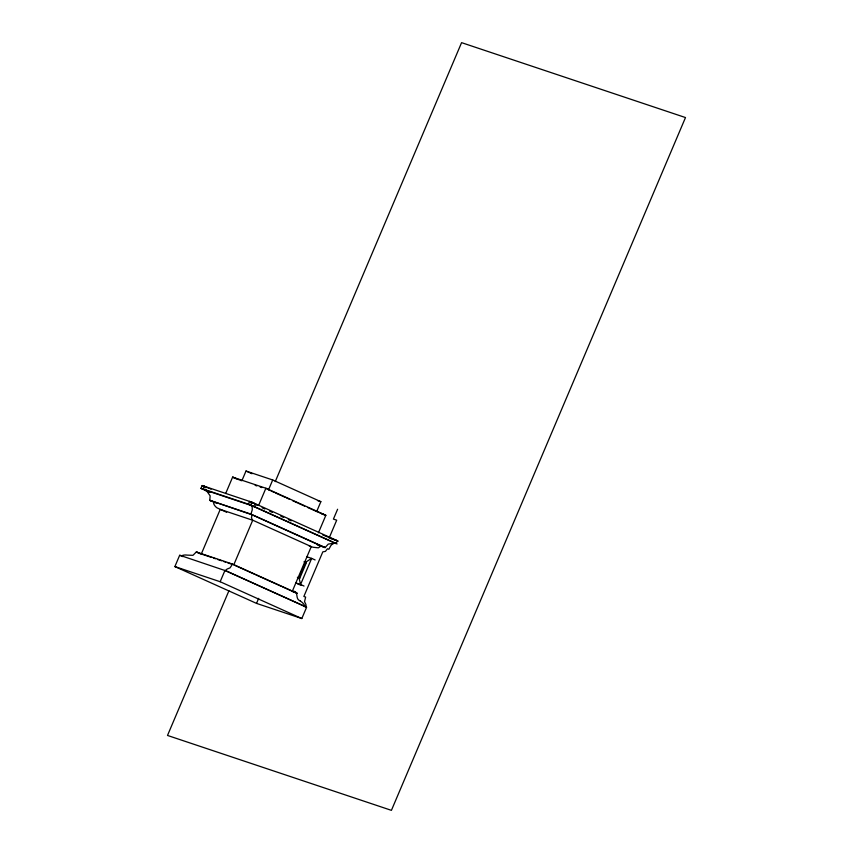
<?xml version="1.0" encoding="UTF-8"?>
<svg xmlns="http://www.w3.org/2000/svg" width="853" height="853" viewBox="0 0 853 853"><rect width="100%" height="100%" fill="white"/><g stroke="black" fill="none" stroke-linecap="round" stroke-linejoin="round"><path stroke-width="1.28" d="M305.939 606.973L306.024 606.046A5.982 2.804 -65.7 0 0 305.79 604.201L304.532 601.664L305.641 597.068L303.86 596.471L322.807 551.859L325.462 551.369L327.424 548.778L328.863 549.257L330.719 545.845A6.653 3.113 -65.7 0 1 331.774 544.619L334.557 542.977L336.135 543.5L337.319 540.727L330.314 538.382M318.713 545.131L321.112 545.931L252.093 514.807L251.464 517.675L252.243 519.786A32.681 9.543 -67.7 0 0 252.584 520.138L311.729 546.805A32.681 31.22 -59.2 0 0 313.168 547.263L318.361 547.839L321.112 545.931L325.142 547.573L328.234 544.118L333.544 543.222A22.338 21.346 -59.2 0 1 335.613 543.457L334.397 543.233A11.867 10.471 -71.9 0 0 333.779 543.233A11.867 5.566 -65.7 0 1 334.163 543.094L334.557 542.977M318.425 532.826L325.857 515.297L265.891 488.247L232.624 477.126L225.661 493.535M205.242 489.217L204.869 490.08L206.661 490.933A11.867 5.576 -65.5 0 1 206.852 491.243A11.867 10.471 -71.5 0 0 206.437 490.795L205.978 490.326M205.978 487.479L206.597 487.479M174.876 566.573L220.159 581.725L224.979 570.38L306.632 607.208L301.813 618.542L256.529 603.391L174.876 566.573L179.684 555.228L225.533 570.71L304.947 606.515M181.529 555.804A10.428 9.959 -59.2 0 1 187.138 555.111L192.949 555.324L196.329 551.966L201.297 554.002L220.234 509.38L252.712 520.245L233.765 564.857L254.802 574.346M241.879 480.729L245.995 471.037L272.704 479.972L320.856 501.681L316.74 511.384M258.566 505.498L265.891 488.247L270.529 490.72M268.524 489.825L272.704 479.972M228.924 590.756L167.508 735.446L391.42 810.35L685.492 117.554L461.58 42.65L275.242 481.625M256.529 603.391L258.672 598.348M300.032 600.821C294.424 598.785 299.648 590.596 292.312 591.268L311.249 546.645L309.223 545.963M304.031 586.054L300.576 584.497L298.976 577.748L305.555 562.266L311.654 558.384L315.109 559.941M297.388 577.31L299.819 578.121L306.387 562.639L305.555 562.266M337.607 509.241L333.416 519.093L336.7 520.191L329.141 537.987M338.289 541.165L251.774 502.14L202.15 485.538L200.977 488.321L205.402 490.134A22.338 21.346 -59.2 0 1 207.023 491.424L210.137 495.838L209.785 500.348L250.942 514.114L252.253 509.849L252.157 506.522A22.338 6.525 -67.7 0 0 251.859 505.68L251.699 505.584M317.519 500.562L320.856 501.681M255.164 485.357L256.838 485.911M260.176 487.031L261.839 487.585M321.698 513.911L325.857 515.297L318.606 512.333M205.402 490.134L251.859 505.68L335.613 543.446M252.093 514.807L209.785 500.348L214.423 502.438M317.423 544.992L325.142 547.573L250.942 514.114M306.739 556.742L311.654 558.384L300.576 584.497L295.65 582.855M303.967 561.828L306.387 562.639M297.804 584.102L301.493 585.339M201.297 554.002L211.448 557.393M213.474 558.075L215.5 558.747M217.536 559.429L221.588 560.784M223.625 561.466L225.65 562.148M227.676 562.82L231.739 564.185M292.771 591.79L297.281 593.293L232.347 564.014L196.329 551.966L200.391 553.8M303.796 606.259L306.387 607.101M237.081 478.949L232.624 477.126L236.377 478.81M237.582 479.151L239.16 479.802M240.088 480.175L241.239 480.655M316.953 511.651L318.393 512.237M204.656 486.573L202.15 485.538L204.592 486.636M205.2 486.786L206.991 487.521M208.953 488.332L207.727 487.809M210.211 488.844L211.107 489.206M322.775 534.938L323.49 535.226M324.566 535.663L325.643 536.111M326.358 536.398L327.787 536.985M328.863 537.422L329.759 537.795M330.474 538.083L331.913 538.669M332.265 538.819L336.029 540.354M179.93 555.324L182.755 556.614M245.995 471.037L247.999 471.933M249.001 472.391L252.019 473.746M271.531 491.179L274.538 492.533M275.54 492.991L280.562 495.252M281.565 495.7L285.574 497.512M286.576 497.96L289.583 499.325M292.6 500.679L297.612 502.939M298.614 503.387L304.628 506.106M307.645 507.46L316.666 511.533M250.825 501.969L249.609 501.415L248.426 504.198L251.72 505.946A11.867 10.46 -71.9 0 1 252.125 506.426A11.867 5.566 -65.7 0 1 252.52 506.266L254.493 506.682L255.665 503.899L253.021 502.961M251.315 502.182L252.776 502.844M335.154 540.002L335.89 540.333M262.084 507.748L264.888 509.006M269.58 511.128L272.384 512.397M280.818 516.193L283.633 517.462M288.314 519.573L291.129 520.842M337.116 543.947L250.59 504.923L200.977 488.321L209.977 492.384M207.002 487.479L204.315 486.263L203.131 489.046L210.531 492.448M205.083 486.86L206.053 487.298M217.057 503.451C210.233 499.581 215.116 507.93 218.443 508.473A32.681 31.22 -59.2 0 0 219.786 509.166L226.642 512.269M298.976 577.748L299.819 578.121M255.719 574.762L281.33 586.31M282.247 586.725L292.312 591.268M220.159 581.725L301.813 618.542M254.386 503.696L251.774 502.14L250.75 505.019M254.642 503.856L255.815 504.56M256.337 504.859L257.254 505.413M232.528 564.121L230.054 567.863L227.943 568.716A10.428 3.049 -67.7 0 0 225.555 570.529M300.128 600.885L301.504 601.887A10.428 9.959 -59.2 0 1 304.926 606.323"/></g></svg>
